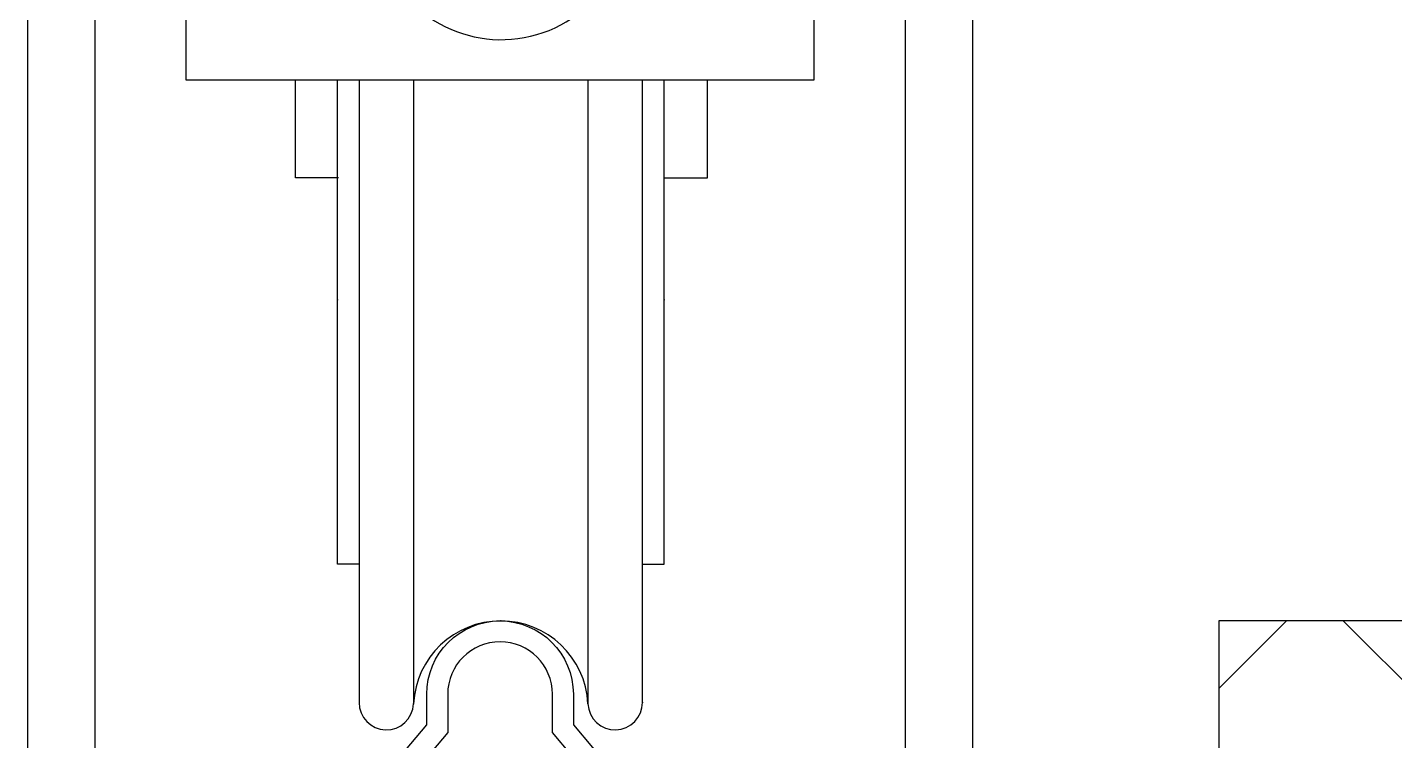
# Model space of a CAD drawing. Extents: x 0 to 79.8, y 0 to 38.2.
# Drawn here: x 25.223 to 27.182, y 30.371 to 31.392 of the extents above; entities that cross this region are included whole.
import ezdxf

# ---------------------------------------------------------------- set-up
doc = ezdxf.new("R2010")
doc.units = 0
doc.header["$MEASUREMENT"] = 0
doc.layers.get('0').update_dxf_attribs({"linetype": 'CONTINUOUS'})
for name, color, linetype in [('DIM', 4, 'CONTINUOUS'), ('HARDWARE', 7, 'CONTINUOUS'), ('MISC', 7, 'CONTINUOUS'), ('VENT', 5, 'CONTINUOUS'), ('WALL-CONDITION', 7, 'CONTINUOUS')]:
    doc.layers.add(name, color=color, linetype=linetype)

# ---------------------------------------------------------------- blocks, each defined once
blk = doc.blocks.new('FW1020 STD SILL')
blk.add_lwpolyline([(0.075, 0.457, 1), (-0.075, 0.457), (-0.075, 0.4023), (-0.184, 0.2724), (-0.184, 0.03, -1), (-0.244, 0.03), (-0.244, 0.109), (-0.2141, 0.109), (-0.214, 0.027), (-0.214, 0.2833), (-0.105, 0.4132), (-0.105, 0.457, -1), (0.105, 0.457), (0.105, 0.4132), (0.214, 0.2833), (0.214, 0.027), (0.2141, 0.109), (0.244, 0.109), (0.244, 0.03, -1), (0.184, 0.03), (0.184, 0.2724), (0.075, 0.4023)], format="xyb", close=True)
blk = doc.blocks.new('3027 MAMMOTH B-RAIL')
at = {"color": 0}
for points in [[(0.58, -2.649), (0.58, -4.116, 0.414214), (0.59, -4.126), (0.667, -4.126, 0.414214), (0.677, -4.116), (0.677, 0.993, 0.414214)], [(-0.677, 0.993), (-0.677, -4.116, 0.414214), (-0.667, -4.126), (-0.59, -4.126, 0.414214), (-0.58, -4.116), (-0.58, -2.649, -0.414214)]]:
    blk.add_lwpolyline(points, format="xyb", dxfattribs=at)
blk = doc.blocks.new('Roller Assy 3p0 Dia - Side(EX)')
at = {"color": 7}
for p, q in [((-0.45, 0), (-0.45, -2.6)), ((0.45, -2.6), (0.45, 0)), ((-0.45, -2.6), (0.45, -2.6)), ((-0.2932, -2.7403), (-0.2932, -2.6)), ((0.297, -2.7403), (0.297, -2.6)), ((-0.2312, -2.7403), (-0.2932, -2.7403)), ((0.235, -2.7403), (0.297, -2.7403))]:
    blk.add_line(p, q, dxfattribs=at)
for p, q in [((-0.233, -3.2938), (-0.233, -2.6)), ((-0.202, -2.6), (-0.202, -3.4919)), ((-0.1239, -2.6), (-0.1239, -3.4938)), ((0.1258, -2.6), (0.1258, -3.4938)), ((0.204, -3.4919), (0.204, -2.6)), ((0.235, -3.2938), (0.235, -2.6)), ((-0.202, -3.2938), (-0.233, -3.2938)), ((0.204, -3.2938), (0.235, -3.2938))]:
    blk.add_line(p, q)
blk.add_arc((0.0019, -2.36), 0.1825, 106.169, 106.1378, dxfattribs=at)
for centre, radius, start, end in [((0.001, -3.5), 0.125, 2.8293, 177.1707), ((-0.1629, -3.4919), 0.0391, 180, 357.1707), ((0.1649, -3.4919), 0.0391, 182.8293, 0)]:
    blk.add_arc(centre, radius, start, end)
at = {"color": 0, "linetype": 'ByBlock'}
for p in [(-0.233, -2.9152), (0.235, -2.9152), (0.001, -3.375), (-0.1239, -3.4938), (0.204, -3.4919)]:
    blk.add_point(p, dxfattribs=at)
blk = doc.blocks.new('*U110')
at = {"layer": 'HARDWARE'}
blk.add_blockref('Roller Assy 3p0 Dia - Side(EX)', (0.954, 3.572), dxfattribs=at)
at = {"layer": 'MISC', "color": 7}
blk.add_blockref('FW1020 STD SILL', (0.954, -0.365), dxfattribs=at)
at = {"layer": 'VENT'}
blk.add_blockref('3027 MAMMOTH B-RAIL', (0.954, 3.728), dxfattribs=at)

msp = doc.modelspace()

# ---------------------------------------------------------------- hatches: boundary and pattern name
at = {"layer": 'WALL-CONDITION'}
h = msp.add_hatch(dxfattribs=at)
h.set_pattern_fill('ANSI38', color=256, scale=2)
h.set_pattern_definition([(45, (-134.68352, 1e-14), (-0.1767767, 0.1767767), []), (135, (-134.68352, 1e-14), (-0.5303301, 0.1767767), [0.625, -0.375])])
h.paths.add_polyline_path([(26.9298821, 30.5420213), (28.1726257, 30.5420213), (28.2334492, 30.3208013), (28.1538645, 30.0995813), (28.1726257, 29.9170213), (26.9298821, 29.9170213)])

# ---------------------------------------------------------------- linework, layer by layer
msp.add_lwpolyline([(26.9298821, 29.9170213), (28.1726257, 29.9170213), (28.1538645, 30.0995813), (28.2334492, 30.3208013), (28.1726257, 30.5420213), (26.9298821, 30.5420213)], close=True, dxfattribs=at)

# ---------------------------------------------------------------- block references
at = {"layer": 'DIM'}
msp.add_blockref('*U110', (24.9463823, 30.3450213), dxfattribs=at)

doc.saveas('drawing.dxf')
